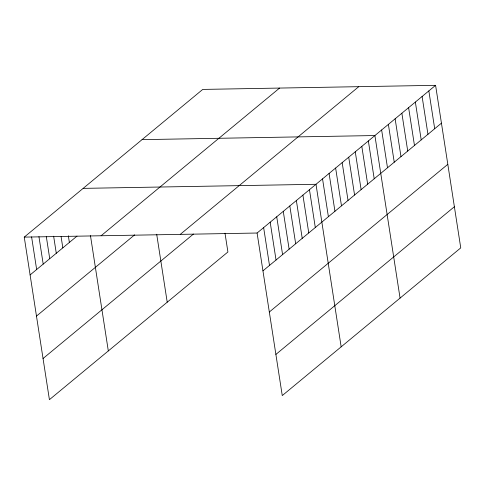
<?xml version="1.0" encoding="UTF-8"?>
<svg xmlns="http://www.w3.org/2000/svg" width="485" height="485" viewBox="0 0 485 485"><rect width="100%" height="100%" fill="white"/><g stroke="black" fill="none" stroke-linecap="round" stroke-linejoin="round"><path stroke-width="0.73" d="M224.998 233.2L227.908 251.976L49.415 399.67L24.25 237.116L202.742 89.416L435.585 85.33L460.75 247.883L282.258 395.584L257.092 233.024L435.585 85.33M30.106 274.934L77.006 236.122M101.086 235.765L279.578 88.07M36.478 316.093L134.648 234.861M180.256 234.376L358.748 86.682M43.044 358.506L193.436 234.061M262.949 270.842L441.441 123.148M269.32 312.007L447.813 164.312M275.886 354.42L454.378 206.725M142.056 139.638L374.899 135.545L400.064 298.105M83.153 188.374L315.996 184.288L341.161 346.842M24.25 237.116L257.092 233.024M428.843 90.907L434.699 128.731M422.102 96.491L427.952 134.309M415.354 102.068L421.21 139.886M408.612 107.646L414.469 145.47M401.871 113.229L407.727 151.047M395.129 118.807L400.98 156.625M388.382 124.39L394.238 162.208M381.64 129.968L387.497 167.786M368.351 140.959L374.208 178.783M361.81 146.379L367.666 184.197M355.262 151.793L361.119 189.611M348.721 157.207L354.571 195.025M342.174 162.627L348.03 200.444M335.632 168.04L341.482 205.858M329.085 173.454L334.941 211.272M322.543 178.868L328.393 216.692M309.454 189.702L315.305 227.52M302.907 195.115L308.763 232.933M296.365 200.535L302.216 238.353M289.818 205.949L295.674 243.767M283.27 211.363L289.127 249.181M276.729 216.777L282.585 254.595M270.181 222.197L276.038 260.015M263.64 227.61L269.496 265.428M156.697 234.243L167.216 302.191M90.459 235.583L108.319 350.928M68.337 235.765L69.373 242.439M61.104 236.735L62.826 247.853M53.641 236.213L56.284 253.273M46.293 236.437L49.737 258.687M38.945 236.662L43.195 264.101M31.598 236.886L36.648 269.514"/></g></svg>
